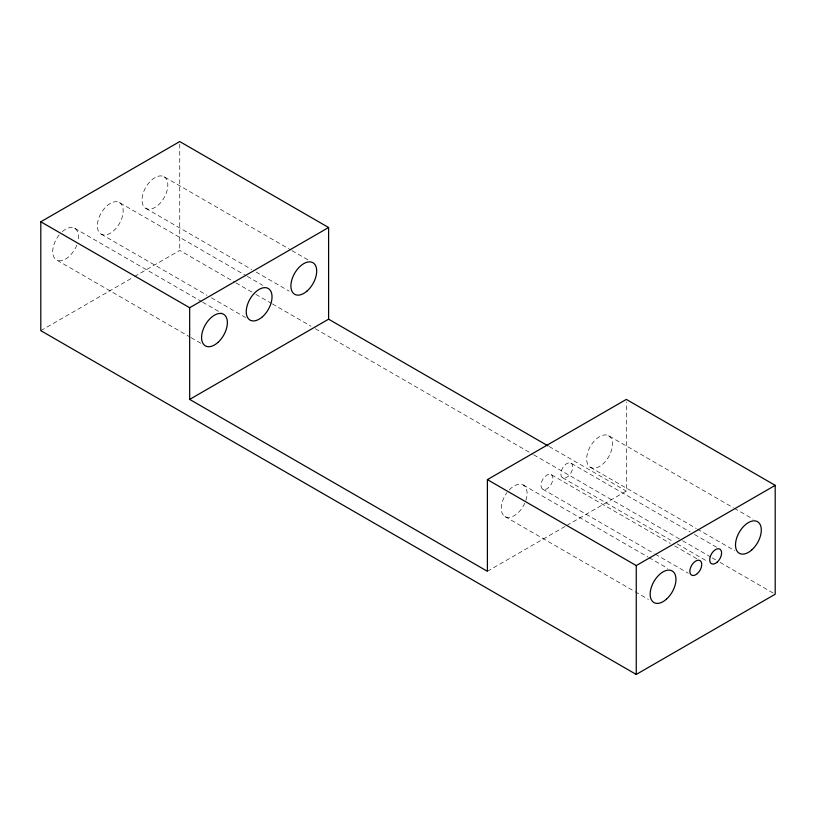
<?xml version="1.0" encoding="UTF-8"?>
<svg xmlns="http://www.w3.org/2000/svg" width="816" height="816" viewBox="0 0 816 816"><rect width="100%" height="100%" fill="white"/><g stroke="black" fill="none" stroke-linecap="round" stroke-linejoin="round"><path stroke-width="0.61" stroke-dasharray="4.08 3.06" d="M40.8 330.653L133.426 277.175M134.528 276.532L179.744 250.43L234.875 282.265M487.397 571.302L565.682 526.096M566.794 525.463L626.331 491.079L626.331 401.951M164.057 176.756A18.248 10.537 -60 0 1 158.273 205.02A18.248 10.537 -60 0 1 142.463 195.901A18.248 10.537 -60 0 1 164.057 176.756L290.863 249.971M291.965 250.614L308.509 260.161M608.665 435.744A18.248 10.537 -60 0 1 602.881 464.008A18.248 10.537 -60 0 1 587.081 454.889A18.248 10.537 -60 0 1 608.665 435.744L733.268 507.685M734.369 508.317L753.117 519.149M145.809 208.366L251.665 269.484M256.081 272.024L289.16 291.128M590.417 467.344L696.272 528.462M697.374 529.105L734.869 550.749M549.148 446.515L626.331 491.079M119.391 202.541A18.248 10.537 -60 0 1 113.608 230.806A18.248 10.537 -60 0 1 97.808 221.687A18.248 10.537 -60 0 1 119.391 202.541L246.208 275.757M247.309 276.389L262.742 285.304M570.996 463.162A8.425 4.865 -60 0 1 568.334 476.207A8.425 4.865 -60 0 1 561.041 471.995A8.425 4.865 -60 0 1 570.996 463.162L690.091 531.92M694.498 534.47L716.56 547.199M235.977 282.897L254.725 293.719M255.826 294.362L271.269 303.277M272.371 303.909L310.957 326.196M315.374 328.736L532.603 454.155M533.705 454.798L681.472 540.1M682.574 540.743L711.246 557.297M712.348 557.93L715.652 559.837M720.069 562.387L775.2 594.221M562.581 477.748L672.853 541.416M677.26 543.956L708.135 561.785M551.147 474.616A8.425 4.865 -60 0 1 548.485 487.662A8.425 4.865 -60 0 1 541.192 483.46A8.425 4.865 -60 0 1 551.147 474.616L670.242 543.374M674.659 545.924L696.711 558.654M101.143 234.141L207.009 295.259M211.415 297.809L245.606 317.546M542.732 489.202L654.106 553.503M655.207 554.146L688.286 573.24M523.311 485.02L647.914 556.961M649.026 557.593L667.763 568.415M74.735 228.327L201.542 301.543M202.643 302.175L221.391 312.997M505.063 516.62L634.083 591.11M635.185 591.743L648.414 599.383M59.16 234.947A18.248 10.537 -60 0 0 56.488 259.927L189.914 336.967M191.015 337.6L200.94 343.332M179.744 144.095L179.744 250.43M62.271 231.662A18.248 10.537 -60 0 1 78.071 240.791M76.786 245.126A18.248 10.537 -60 0 1 56.488 259.927M509.255 489.906A18.248 10.537 -60 0 1 527.065 494.363A18.248 10.537 -60 0 1 507.736 517.446A18.248 10.537 -60 0 1 507.022 492.568"/><path stroke-width="1.22" d="M40.8 221.779L189.669 307.724L189.669 399.401L487.397 571.302L487.397 479.624L626.331 399.401L775.2 485.347L775.2 594.221L636.256 674.434L40.8 330.653L40.8 221.779L179.744 141.566L328.603 227.511L328.603 319.189L548.046 445.883M189.669 307.724L328.603 227.511M189.669 399.401L328.603 319.189M487.397 479.624L636.256 565.57L775.2 485.347M636.256 565.57L636.256 674.434M217.811 342.536A18.248 10.537 -60 0 0 223.594 314.272A18.248 10.537 -60 0 0 202.011 333.418A18.248 10.537 -60 0 0 217.811 342.536M262.477 316.751A18.248 10.537 -60 0 0 268.26 288.487A18.248 10.537 -60 0 0 246.677 307.632A18.248 10.537 -60 0 0 262.477 316.751M307.132 290.965A18.248 10.537 -60 0 0 312.916 262.701A18.248 10.537 -60 0 0 291.332 281.846A18.248 10.537 -60 0 0 307.132 290.965M666.397 599.23A18.248 10.537 -60 0 0 672.18 570.965A18.248 10.537 -60 0 0 650.597 590.111A18.248 10.537 -60 0 0 666.397 599.23M751.74 549.953A18.248 10.537 -60 0 0 757.523 521.689A18.248 10.537 -60 0 0 735.94 540.835A18.248 10.537 -60 0 0 751.74 549.953M697.343 573.607A8.425 4.865 -60 0 0 700.016 560.572A8.425 4.865 -60 0 0 690.05 569.405A8.425 4.865 -60 0 0 697.343 573.607M717.193 562.153A8.425 4.865 -60 0 0 719.865 549.107A8.425 4.865 -60 0 0 709.9 557.94A8.425 4.865 -60 0 0 717.193 562.153"/></g></svg>
